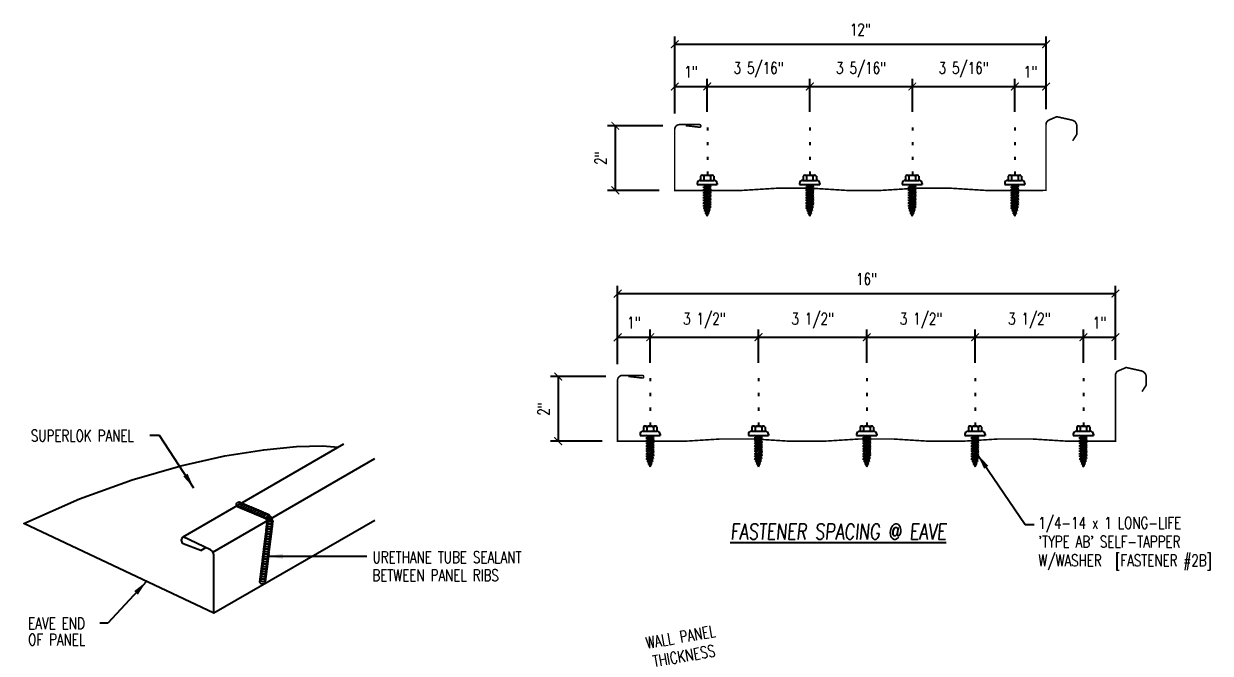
# Model space of a CAD drawing. Header units: inches. Extents: x 2.8 to 41.1, y 5.8 to 55.4.
# Drawn here: x 2.8 to 41.14, y 35.04 to 55.38 of the extents above; entities that cross this region are included whole.
import ezdxf

# ---------------------------------------------------------------- set-up
doc = ezdxf.new("R2010")
doc.units = ezdxf.units.IN
doc.header["$MEASUREMENT"] = 0
doc.linetypes.add('CENTER2', pattern=[1.125, 0.75, -0.125, 0.125, -0.125])
doc.linetypes.add('DOT2', pattern=[0.125, 0, -0.125])
for name, color, linetype in [('DIM', 2, 'Continuous'), ('FASTENER', 9, 'Continuous'), ('LABEL', 6, 'Continuous'), ('PANEL', 11, 'Continuous'), ('SEALANT', 253, 'CENTER2'), ('TEXT', 2, 'Continuous')]:
    doc.layers.add(name, color=color, linetype=linetype)
doc.styles.add('ROMAND', font='romand', dxfattribs={"height": 0.075})
doc.styles.add('TEXT', font='SIMPLEX', dxfattribs={"width": 0.75, "height": 6})
doc.styles.add('TEXT1', font='ROMANS.shx', dxfattribs={"width": 0.75, "height": 0.375})
doc.dimstyles.new('DETAIL', dxfattribs={"dimscale": 4, "dimtxt": 0.375, "dimasz": 0.0625, "dimexe": 0.0625, "dimexo": 0.125, "dimgap": 0.0625, "dimtad": 1, "dimdec": 4, "dimzin": 3, "dimdsep": 46, "dimlunit": 4, "dimtxsty": 'TEXT1', "dimblk": 'ARCHTICK', "dimcen": 0.0625, "dimclrd": 7, "dimclre": 7, "dimclrt": 2, "dimadec": 0, "dimazin": 0, "dimtfac": 0.59375, "dimtdec": 4, "dimtmove": 0, "dimatfit": 3, "dimfxl": 0, "dimfrac": 2, "dimtolj": 1, "dimtzin": 3, "dimarcsym": 0})
doc.dimstyles.new('DETAIL$7', dxfattribs={"dimscale": 4, "dimtxt": 6, "dimasz": 0.125, "dimexe": 0.0625, "dimexo": 0.125, "dimgap": 0.0625, "dimtad": 1, "dimdec": 5, "dimzin": 3, "dimdsep": 46, "dimlunit": 4, "dimtxsty": 'TEXT', "dimblk": 'ARCHTICK', "dimcen": 0.0625, "dimclrd": 7, "dimclre": 7, "dimclrt": 2, "dimadec": 0, "dimazin": 0, "dimtfac": 0.666667, "dimtdec": 5, "dimtmove": 0, "dimatfit": 3, "dimfxl": 0, "dimfrac": 2, "dimtolj": 1, "dimtzin": 3, "dimarcsym": 0})

# ---------------------------------------------------------------- blocks, each defined once
blk = doc.blocks.new('_ArchTick')
at = {"color": 0, "linetype": 'ByBlock', "const_width": 0.15}
blk.add_lwpolyline([(-0.5, -0.5), (0.5, 0.5)], dxfattribs=at)
blk = doc.blocks.new('FZ6')
at = {"layer": 'FASTENER'}
for p, q in [((-0.324, 0.071), (-0.324, 0.037)), ((-0.324, 0.037), (0.324, 0.037)), ((-0.224, 0.171), (0.215, 0.171)), ((-0.215, 0.305), (-0.215, 0.171)), ((-0.161, 0.337), (0.161, 0.337)), ((-0.129, 0.035), (-0.124, 0.037)), ((-0.096, 0.017), (-0.129, 0.035)), ((-0.129, -0.049), (0.096, 0.015)), ((-0.124, 0.037), (-0.08, 0.037)), ((-0.107, 0.305), (-0.107, 0.171)), ((-0.096, 0.017), (-0.025, 0.037)), ((-0.08, 0.037), (0.08, 0.037)), ((-0.08, 0.021), (-0.08, -0.035)), ((0.08, 0.037), (0.08, 0.011)), ((0.129, -0.003), (0.096, 0.015)), ((0.107, 0.305), (0.107, 0.171)), ((0.215, 0.305), (0.215, 0.171)), ((0.324, 0.071), (0.324, 0.037)), ((-0.096, -0.068), (-0.129, -0.049)), ((-0.129, -0.134), (0.096, -0.069)), ((-0.096, -0.152), (-0.129, -0.134)), ((-0.129, -0.218), (0.096, -0.154)), ((-0.096, -0.237), (-0.129, -0.218)), ((-0.129, -0.303), (0.096, -0.238)), ((-0.096, -0.321), (-0.129, -0.303)), ((-0.129, -0.387), (0.096, -0.323)), ((-0.096, -0.068), (0.129, -0.004)), ((-0.096, -0.152), (0.129, -0.088)), ((-0.096, -0.237), (0.129, -0.172)), ((-0.096, -0.321), (0.129, -0.257)), ((-0.096, -0.406), (0.129, -0.341)), ((-0.08, -0.063), (-0.08, -0.12)), ((-0.08, -0.148), (-0.08, -0.204)), ((-0.08, -0.232), (-0.08, -0.288)), ((-0.08, -0.317), (-0.08, -0.373)), ((0.08, -0.016), (0.08, -0.074)), ((0.08, -0.102), (0.08, -0.158)), ((0.08, -0.186), (0.08, -0.243)), ((0.08, -0.27), (0.08, -0.327)), ((0.08, -0.355), (0.08, -0.412)), ((0.129, -0.088), (0.096, -0.069)), ((0.129, -0.172), (0.096, -0.154)), ((0.129, -0.257), (0.096, -0.238)), ((0.129, -0.341), (0.096, -0.323)), ((-0.096, -0.406), (-0.129, -0.387)), ((-0.129, -0.471), (0.096, -0.407)), ((-0.096, -0.49), (-0.129, -0.471)), ((-0.129, -0.556), (0.096, -0.491)), ((-0.096, -0.575), (-0.129, -0.556)), ((-0.129, -0.64), (0.096, -0.576)), ((-0.096, -0.659), (-0.129, -0.64)), ((-0.121, -0.722), (0.092, -0.662)), ((-0.088, -0.741), (-0.121, -0.722)), ((-0.096, -0.49), (0.129, -0.426)), ((-0.096, -0.575), (0.129, -0.51)), ((-0.096, -0.659), (0.129, -0.595)), ((-0.095, -0.799), (0.071, -0.752)), ((-0.088, -0.741), (0.125, -0.68)), ((-0.08, -0.401), (-0.08, -0.457)), ((-0.08, -0.485), (-0.08, -0.542)), ((-0.08, -0.57), (-0.08, -0.626)), ((0.104, -0.771), (0.071, -0.752)), ((0.08, -0.44), (0.08, -0.496)), ((0.08, -0.524), (0.08, -0.58)), ((0.125, -0.68), (0.092, -0.662)), ((0.129, -0.426), (0.096, -0.407)), ((0.129, -0.51), (0.096, -0.491)), ((0.129, -0.595), (0.096, -0.576)), ((-0.061, -0.818), (-0.095, -0.799)), ((-0.063, -0.877), (0.034, -0.847)), ((-0.029, -0.895), (-0.063, -0.877)), ((-0.061, -0.818), (0.104, -0.771)), ((-0.029, -0.895), (0.068, -0.866)), ((0.068, -0.866), (0.034, -0.847))]:
    blk.add_line(p, q, dxfattribs=at)
for centre, radius, start, end in [((-0.224, 0.071), 0.1, 90, 180), ((-0.161, 0.274), 0.0628, 29.8754, 150.1246), ((0, 0.141), 0.196, 56.9974, 123.0026), ((0.161, 0.274), 0.0628, 29.8754, 150.1246), ((0.224, 0.071), 0.1, 0, 90), ((0.676, -0.642), 0.757, 180.9696, 185.1765), ((0.676, -0.642), 0.757, 187.255, 191.3837), ((-0.676, -0.642), 0.757, 351.6648, 356.0901), ((-0.676, -0.642), 0.757, 358.2537, 2.5109), ((0.676, -0.642), 0.757, 193.4363, 197.6723), ((0.676, -0.642), 0.757, 199.1495, 206.7351), ((-0.676, -0.642), 0.757, 333.2649, 342.2085), ((-0.676, -0.642), 0.757, 343.5473, 349.3968)]:
    blk.add_arc(centre, radius, start, end, dxfattribs=at)
blk = doc.blocks.new('FD-F2b')
at = {"layer": 'TEXT', "style": 'TEXT1', "width": 0.75}
for s, p in [('1/4-14 x 1 LONG-LIFE', (0.0047, -0.0408)), ("'TYPE AB' SELF-TAPPER", (0.0047, -0.1926)), ('W/WASHER', (0.0047, -0.3444)), ('[FASTENER #2B]', (0.6255, -0.3444))]:
    blk.add_text(s, height=0.09375, dxfattribs=at).set_placement(p)
blk.add_attdef('(QUANTITY)', (0.0047, -0.4962), '', height=0.0938, dxfattribs=at)
at = {"layer": 'TEXT', "style": 'TEXT1', "flags": 1}
for tag, p in [('Color', (0.0199, -0.7145)), ('Calc', (0.0199, -0.7145)), ('Opt1', (0.0199, -0.7145)), ('Opt2', (0.0199, -0.7145)), ('Opt3', (0.0199, -0.7145)), ('Description', (0.0199, -0.7145)), ('Multiple', (0.0199, -0.7145)), ('Part', (0.0199, -0.7145)), ('Spare1', (0.0199, -0.902)), ('Spare2', (0.0199, -0.902)), ('Spare3', (0.0199, -0.902)), ('Spare4', (0.0199, -0.902)), ('Spare5', (0.0199, -0.902)), ('Spare6', (0.0199, -0.902)), ('Spare7', (0.0199, -0.902)), ('Spare8', (0.0199, -0.902)), ('Spare9', (0.0199, -0.902)), ('Spare10', (0.0199, -0.902))]:
    blk.add_attdef(tag, p, '', height=0.0938, dxfattribs=at)
blk = doc.blocks.new('*D16')
at = {"layer": 'DEFPOINTS', "color": 0}
for p in [(23.047, 45.247), (21.993, 43.873), (23.047, 43.924)]:
    blk.add_point(p, dxfattribs=at)
at = {"layer": 'DIM', "color": 7, "lineweight": -2}
for p, q in [((21.993, 44.373), (21.993, 45.497)), ((21.993, 45.247), (23.047, 45.247)), ((23.047, 44.424), (23.047, 45.497))]:
    blk.add_line(p, q, dxfattribs=at)
at = {"layer": 'DIM', "color": 7, "lineweight": -2, "xscale": 0.25, "yscale": 0.25, "zscale": 0.25, "rotation": 180}
blk.add_blockref('_ArchTick', (21.993, 45.247), dxfattribs=at)
at = {"layer": 'DIM', "color": 7, "lineweight": -2, "xscale": 0.25, "yscale": 0.25, "zscale": 0.25}
blk.add_blockref('_ArchTick', (23.047, 45.247), dxfattribs=at)
at = {"layer": 'DIM', "color": 2, "insert": (22.52, 45.72), "char_height": 0.375, "attachment_point": 5, "style": 'TEXT1'}
blk.add_mtext('\\A1;1"', dxfattribs=at)
blk = doc.blocks.new('*D17')
at = {"layer": 'DEFPOINTS', "color": 0}
for p in [(22.111, 43.976), (20.073, 41.889), (21.991, 41.889)]:
    blk.add_point(p, dxfattribs=at)
at = {"layer": 'DIM', "color": 7, "lineweight": -2}
for p, q in [((21.611, 43.976), (19.823, 43.976)), ((20.073, 43.976), (20.073, 41.889)), ((21.491, 41.889), (19.823, 41.889))]:
    blk.add_line(p, q, dxfattribs=at)
at = {"layer": 'DIM', "color": 7, "lineweight": -2, "xscale": 0.25, "yscale": 0.25, "zscale": 0.25}
for p, rotation in [((20.073, 43.976), 90), ((20.073, 41.889), 270)]:
    blk.add_blockref('_ArchTick', p, dxfattribs=dict(at, rotation=rotation))
at = {"layer": 'DIM', "color": 2, "insert": (19.6, 42.932), "char_height": 0.375, "attachment_point": 5, "rotation": 90, "style": 'TEXT1'}
blk.add_mtext('\\A1;2"', dxfattribs=at)
blk = doc.blocks.new('*D18')
at = {"layer": 'DEFPOINTS', "color": 0}
for p in [(38.079, 45.247), (37.047, 43.924), (38.079, 44.018)]:
    blk.add_point(p, dxfattribs=at)
at = {"layer": 'DIM', "color": 7, "lineweight": -2}
for p, q in [((37.047, 44.424), (37.047, 45.497)), ((37.047, 45.247), (38.079, 45.247)), ((38.079, 44.518), (38.079, 45.497))]:
    blk.add_line(p, q, dxfattribs=at)
at = {"layer": 'DIM', "color": 7, "lineweight": -2, "xscale": 0.25, "yscale": 0.25, "zscale": 0.25, "rotation": 180}
blk.add_blockref('_ArchTick', (37.047, 45.247), dxfattribs=at)
at = {"layer": 'DIM', "color": 7, "lineweight": -2, "xscale": 0.25, "yscale": 0.25, "zscale": 0.25}
blk.add_blockref('_ArchTick', (38.079, 45.247), dxfattribs=at)
at = {"layer": 'DIM', "color": 2, "insert": (37.563, 45.72), "char_height": 0.375, "attachment_point": 5, "style": 'TEXT1'}
blk.add_mtext('\\A1;1"', dxfattribs=at)
blk = doc.blocks.new('*D21')
at = {"color": 7, "lineweight": -2}
for p, q in [((23.047, 44.424), (23.047, 45.497)), ((23.047, 45.247), (26.547, 45.247)), ((26.547, 44.424), (26.547, 45.497))]:
    blk.add_line(p, q, dxfattribs=at)
at = {"layer": 'DEFPOINTS', "color": 0}
for p in [(26.547, 45.247), (23.047, 43.924), (26.547, 43.924)]:
    blk.add_point(p, dxfattribs=at)
at = {"color": 7, "lineweight": -2, "xscale": 0.25, "yscale": 0.25, "zscale": 0.25, "rotation": 180}
blk.add_blockref('_ArchTick', (23.047, 45.247), dxfattribs=at)
at = {"color": 7, "lineweight": -2, "xscale": 0.25, "yscale": 0.25, "zscale": 0.25}
blk.add_blockref('_ArchTick', (26.547, 45.247), dxfattribs=at)
at = {"color": 2, "insert": (24.797, 45.782), "char_height": 0.375, "attachment_point": 5, "style": 'TEXT1'}
blk.add_mtext('\\A1;3 1/2"', dxfattribs=at)
blk = doc.blocks.new('*D22')
at = {"color": 7, "lineweight": -2}
for p, q in [((26.547, 44.424), (26.547, 45.497)), ((26.547, 45.247), (30.047, 45.247)), ((30.047, 44.424), (30.047, 45.497))]:
    blk.add_line(p, q, dxfattribs=at)
at = {"layer": 'DEFPOINTS', "color": 0}
for p in [(30.047, 45.247), (26.547, 43.924), (30.047, 43.924)]:
    blk.add_point(p, dxfattribs=at)
at = {"color": 7, "lineweight": -2, "xscale": 0.25, "yscale": 0.25, "zscale": 0.25, "rotation": 180}
blk.add_blockref('_ArchTick', (26.547, 45.247), dxfattribs=at)
at = {"color": 7, "lineweight": -2, "xscale": 0.25, "yscale": 0.25, "zscale": 0.25}
blk.add_blockref('_ArchTick', (30.047, 45.247), dxfattribs=at)
at = {"color": 2, "insert": (28.297, 45.782), "char_height": 0.375, "attachment_point": 5, "style": 'TEXT1'}
blk.add_mtext('\\A1;3 1/2"', dxfattribs=at)
blk = doc.blocks.new('*D23')
at = {"color": 7, "lineweight": -2}
for p, q in [((30.047, 44.424), (30.047, 45.497)), ((30.047, 45.247), (33.547, 45.247)), ((33.547, 44.424), (33.547, 45.497))]:
    blk.add_line(p, q, dxfattribs=at)
at = {"layer": 'DEFPOINTS', "color": 0}
for p in [(33.547, 45.247), (30.047, 43.924), (33.547, 43.924)]:
    blk.add_point(p, dxfattribs=at)
at = {"color": 7, "lineweight": -2, "xscale": 0.25, "yscale": 0.25, "zscale": 0.25, "rotation": 180}
blk.add_blockref('_ArchTick', (30.047, 45.247), dxfattribs=at)
at = {"color": 7, "lineweight": -2, "xscale": 0.25, "yscale": 0.25, "zscale": 0.25}
blk.add_blockref('_ArchTick', (33.547, 45.247), dxfattribs=at)
at = {"color": 2, "insert": (31.797, 45.782), "char_height": 0.375, "attachment_point": 5, "style": 'TEXT1'}
blk.add_mtext('\\A1;3 1/2"', dxfattribs=at)
blk = doc.blocks.new('*D24')
at = {"color": 7, "lineweight": -2}
for p, q in [((33.547, 44.424), (33.547, 45.497)), ((33.547, 45.247), (37.047, 45.247)), ((37.047, 44.424), (37.047, 45.497))]:
    blk.add_line(p, q, dxfattribs=at)
at = {"layer": 'DEFPOINTS', "color": 0}
for p in [(37.047, 45.247), (33.547, 43.924), (37.047, 43.924)]:
    blk.add_point(p, dxfattribs=at)
at = {"color": 7, "lineweight": -2, "xscale": 0.25, "yscale": 0.25, "zscale": 0.25, "rotation": 180}
blk.add_blockref('_ArchTick', (33.547, 45.247), dxfattribs=at)
at = {"color": 7, "lineweight": -2, "xscale": 0.25, "yscale": 0.25, "zscale": 0.25}
blk.add_blockref('_ArchTick', (37.047, 45.247), dxfattribs=at)
at = {"color": 2, "insert": (35.297, 45.782), "char_height": 0.375, "attachment_point": 5, "style": 'TEXT1'}
blk.add_mtext('\\A1;3 1/2"', dxfattribs=at)
blk = doc.blocks.new('LAY-LAB')
at = {"layer": 'LABEL', "color": 6, "style": 'ROMAND', "oblique": 5, "width": 0.75}
blk.add_attdef('LAY-LAB', (0.017, 0.036), '', height=0.188, dxfattribs=at)
blk = doc.blocks.new('*D19')
at = {"layer": 'DEFPOINTS', "color": 0}
for p in [(24.892, 53.349), (23.838, 51.976), (24.892, 52.027)]:
    blk.add_point(p, dxfattribs=at)
at = {"layer": 'DIM', "color": 7, "lineweight": -2}
for p, q in [((23.838, 52.476), (23.838, 53.599)), ((23.838, 53.349), (24.892, 53.349)), ((24.892, 52.527), (24.892, 53.599))]:
    blk.add_line(p, q, dxfattribs=at)
at = {"layer": 'DIM', "color": 7, "lineweight": -2, "xscale": 0.25, "yscale": 0.25, "zscale": 0.25, "rotation": 180}
blk.add_blockref('_ArchTick', (23.838, 53.349), dxfattribs=at)
at = {"layer": 'DIM', "color": 7, "lineweight": -2, "xscale": 0.25, "yscale": 0.25, "zscale": 0.25}
blk.add_blockref('_ArchTick', (24.892, 53.349), dxfattribs=at)
at = {"layer": 'DIM', "color": 2, "insert": (24.365, 53.823), "char_height": 0.375, "attachment_point": 5, "style": 'TEXT1'}
blk.add_mtext('\\A1;1"', dxfattribs=at)
blk = doc.blocks.new('*D20')
at = {"layer": 'DEFPOINTS', "color": 0}
for p in [(23.956, 52.079), (21.918, 49.992), (23.837, 49.992)]:
    blk.add_point(p, dxfattribs=at)
at = {"layer": 'DIM', "color": 7, "lineweight": -2}
for p, q in [((23.456, 52.079), (21.668, 52.079)), ((21.918, 52.079), (21.918, 49.992)), ((23.337, 49.992), (21.668, 49.992))]:
    blk.add_line(p, q, dxfattribs=at)
at = {"layer": 'DIM', "color": 7, "lineweight": -2, "xscale": 0.25, "yscale": 0.25, "zscale": 0.25}
for p, rotation in [((21.918, 52.079), 90), ((21.918, 49.992), 270)]:
    blk.add_blockref('_ArchTick', p, dxfattribs=dict(at, rotation=rotation))
at = {"layer": 'DIM', "color": 2, "insert": (21.445, 51.035), "char_height": 0.375, "attachment_point": 5, "rotation": 90, "style": 'TEXT1'}
blk.add_mtext('\\A1;2"', dxfattribs=at)
blk = doc.blocks.new('*D25')
at = {"color": 7, "lineweight": -2}
for p, q in [((24.892, 52.527), (24.892, 53.599)), ((24.892, 53.349), (28.205, 53.349)), ((28.205, 52.527), (28.205, 53.599))]:
    blk.add_line(p, q, dxfattribs=at)
at = {"layer": 'DEFPOINTS', "color": 0}
for p in [(28.205, 53.349), (24.892, 52.027), (28.205, 52.027)]:
    blk.add_point(p, dxfattribs=at)
at = {"color": 7, "lineweight": -2, "xscale": 0.25, "yscale": 0.25, "zscale": 0.25, "rotation": 180}
blk.add_blockref('_ArchTick', (24.892, 53.349), dxfattribs=at)
at = {"color": 7, "lineweight": -2, "xscale": 0.25, "yscale": 0.25, "zscale": 0.25}
blk.add_blockref('_ArchTick', (28.205, 53.349), dxfattribs=at)
at = {"color": 2, "insert": (26.549, 53.885), "char_height": 0.375, "attachment_point": 5, "style": 'TEXT1'}
blk.add_mtext('\\A1;3 5/16"', dxfattribs=at)
blk = doc.blocks.new('*D26')
at = {"color": 7, "lineweight": -2}
for p, q in [((28.205, 52.527), (28.205, 53.599)), ((28.205, 53.349), (31.517, 53.349)), ((31.517, 52.527), (31.517, 53.599))]:
    blk.add_line(p, q, dxfattribs=at)
at = {"layer": 'DEFPOINTS', "color": 0}
for p in [(31.517, 53.349), (28.205, 52.027), (31.517, 52.027)]:
    blk.add_point(p, dxfattribs=at)
at = {"color": 7, "lineweight": -2, "xscale": 0.25, "yscale": 0.25, "zscale": 0.25, "rotation": 180}
blk.add_blockref('_ArchTick', (28.205, 53.349), dxfattribs=at)
at = {"color": 7, "lineweight": -2, "xscale": 0.25, "yscale": 0.25, "zscale": 0.25}
blk.add_blockref('_ArchTick', (31.517, 53.349), dxfattribs=at)
at = {"color": 2, "insert": (29.861, 53.885), "char_height": 0.375, "attachment_point": 5, "style": 'TEXT1'}
blk.add_mtext('\\A1;3 5/16"', dxfattribs=at)
blk = doc.blocks.new('*D27')
at = {"color": 7, "lineweight": -2}
for p, q in [((31.517, 52.527), (31.517, 53.599)), ((31.517, 53.349), (34.83, 53.349)), ((34.83, 52.527), (34.83, 53.599))]:
    blk.add_line(p, q, dxfattribs=at)
at = {"layer": 'DEFPOINTS', "color": 0}
for p in [(34.83, 53.349), (31.517, 52.027), (34.83, 52.027)]:
    blk.add_point(p, dxfattribs=at)
at = {"color": 7, "lineweight": -2, "xscale": 0.25, "yscale": 0.25, "zscale": 0.25, "rotation": 180}
blk.add_blockref('_ArchTick', (31.517, 53.349), dxfattribs=at)
at = {"color": 7, "lineweight": -2, "xscale": 0.25, "yscale": 0.25, "zscale": 0.25}
blk.add_blockref('_ArchTick', (34.83, 53.349), dxfattribs=at)
at = {"color": 2, "insert": (33.174, 53.885), "char_height": 0.375, "attachment_point": 5, "style": 'TEXT1'}
blk.add_mtext('\\A1;3 5/16"', dxfattribs=at)
blk = doc.blocks.new('*D28')
at = {"color": 7, "lineweight": -2}
for p, q in [((34.83, 52.527), (34.83, 53.599)), ((34.83, 53.349), (35.837, 53.349)), ((35.837, 52.621), (35.837, 53.599))]:
    blk.add_line(p, q, dxfattribs=at)
at = {"layer": 'DEFPOINTS', "color": 0}
for p in [(35.837, 53.349), (34.83, 52.027), (35.837, 52.121)]:
    blk.add_point(p, dxfattribs=at)
at = {"color": 7, "lineweight": -2, "xscale": 0.25, "yscale": 0.25, "zscale": 0.25, "rotation": 180}
blk.add_blockref('_ArchTick', (34.83, 53.349), dxfattribs=at)
at = {"color": 7, "lineweight": -2, "xscale": 0.25, "yscale": 0.25, "zscale": 0.25}
blk.add_blockref('_ArchTick', (35.837, 53.349), dxfattribs=at)
at = {"color": 2, "insert": (35.333, 53.823), "char_height": 0.375, "attachment_point": 5, "style": 'TEXT1'}
blk.add_mtext('\\A1;1"', dxfattribs=at)

msp = doc.modelspace()

# ---------------------------------------------------------------- linework, layer by layer
at = {"color": 7}
for p, q in [((23.83808, 52.97632), (23.83808, 54.96576)), ((35.83681, 52.97632), (35.83681, 54.96576)), ((23.83808, 54.71576), (35.83681, 54.71576))]:
    msp.add_line(p, q, dxfattribs=at)
at = {"layer": 'DIM', "linetype": 'DOT2', "ltscale": 3}
for p, q in [((24.89245, 52.0265), (24.89245, 49.99204)), ((28.20495, 52.0265), (28.20495, 50.0622)), ((31.51745, 52.0265), (31.51745, 50.05495)), ((34.82995, 52.0265), (34.82995, 49.99204)), ((23.04712, 43.92357), (23.04712, 41.8891)), ((26.54712, 43.92357), (26.54712, 41.95134)), ((30.04712, 43.92357), (30.04712, 41.95927)), ((33.54712, 43.92357), (33.54712, 41.91355)), ((37.04712, 43.92357), (37.04712, 41.8891))]:
    msp.add_line(p, q, dxfattribs=at)
at = {"layer": 'DIM', "color": 7}
for p, q in [((21.99275, 44.37339), (21.99275, 46.90663)), ((38.0786, 44.51764), (38.0786, 46.90663)), ((21.99275, 46.65663), (38.0786, 46.65663))]:
    msp.add_line(p, q, dxfattribs=at)
at = {"layer": 'PANEL'}
for p, q in [((7.94956, 38.80053), (13.14571, 41.80053)), ((8.9146, 38.30812), (14.14571, 41.3283)), ((8.83279, 38.38345), (7.94956, 38.80053)), ((8.52288, 38.36121), (7.94956, 38.57412)), ((8.52288, 38.36121), (8.6835, 38.45394)), ((8.94956, 36.3283), (8.94956, 38.2065))]:
    msp.add_line(p, q, dxfattribs=at)
for points in [[(35.00131, 49.99204, 0.05, 0.05, 0), (33.87868, 49.99204, 0.05, 0.05, 0), (32.75605, 50.0622, 0.05, 0.05, 0), (31.63341, 50.0622, 0.05, 0.05, 0), (30.51078, 49.99204, 0.05, 0.05, 0), (29.38815, 49.99204, 0.05, 0.05, 0), (28.26552, 50.0622, 0.05, 0.05, 0), (27.14288, 50.0622, 0.05, 0.05, 0), (26.02025, 49.99204, 0.05, 0.05, 0), (24.70106, 49.99204, 0.05, 0.05, 0), (24.76618, 49.99203, 0.05, 0.05, 0), (24.5838, 49.99203, 0.05, 0.05, 0), (24.25978, 49.99203, 0.05, 0.05, 0), (23.83681, 49.99194, 0.05, 0.05, 0), (23.83681, 51.95893, 0.05253, 0.05253, -0.41421356), (23.9959, 52.11802, 0.05253, 0.05253, 0), (24.63884, 52.11802, 0.05253, 0.05253, -0.41421356), (24.68112, 52.07574, 0.05253, 0.05253, -0.41421356), (24.63884, 52.03347, 0.05253, 0.05253, 0), (24.18978, 52.08418, 0, 0, 0)], [(36.69686, 51.59438, 0.05253, 0.05253, 0), (36.83408, 51.80721, 0.05253, 0.05253, 0), (36.83408, 52.05871, 0.05253, 0.05253, 0.31402705), (36.69438, 52.2592, 0.05253, 0.05253, 0), (36.18311, 52.37298, 0.05253, 0.05253, 0), (35.91914, 52.25993, 0.05253, 0.05253, 0.27334467), (35.83681, 52.12058, 0.05, 0.05, 0), (35.83681, 49.99219, 0.05, 0.05, 0), (35.6295, 49.99204, 0.05, 0.05, 0), (34.28209, 49.99204, 0.05, 0.05, 0)], [(38.93864, 43.49145, 0.05253, 0.05253, 0), (39.07587, 43.70428, 0.05253, 0.05253, 0), (39.07587, 43.95578, 0.05253, 0.05253, 0.31402705), (38.93617, 44.15627, 0.05253, 0.05253, 0), (38.4249, 44.27005, 0.05253, 0.05253, 0), (38.16093, 44.157, 0.05253, 0.05253, 0.27334467), (38.0786, 44.01764, 0.05, 0.05, 0), (38.0786, 41.88926, 0.05, 0.05, 0), (37.87128, 41.8891, 0.05, 0.05, 0), (36.52388, 41.8891, 0.05, 0.05, 0), (35.40124, 41.95927, 0.05, 0.05, 0), (34.27861, 41.95927, 0.05, 0.05, 0), (33.15598, 41.8891, 0.05, 0.05, 0), (32.03335, 41.8891, 0.05, 0.05, 0), (30.91071, 41.95927, 0.05, 0.05, 0), (29.78808, 41.95927, 0.05, 0.05, 0), (28.66545, 41.8891, 0.05, 0.05, 0), (27.54282, 41.8891, 0.05, 0.05, 0), (26.42018, 41.95927, 0.05, 0.05, 0), (25.29755, 41.95927, 0.05, 0.05, 0), (24.17492, 41.8891, 0.05, 0.05, 0), (22.85573, 41.8891, 0.05, 0.05, 0), (22.92085, 41.8891, 0.05, 0.05, 0), (22.73847, 41.8891, 0.05, 0.05, 0), (22.41444, 41.8891, 0.05, 0.05, 0), (21.99148, 41.88901, 0.05, 0.05, 0), (21.99148, 43.85599, 0.05253, 0.05253, -0.41421356), (22.15057, 44.01509, 0.05253, 0.05253, 0), (22.79351, 44.01509, 0.05253, 0.05253, -0.41421356), (22.83578, 43.97281, 0.05253, 0.05253, -0.41421356), (22.79351, 43.93053, 0.05253, 0.05253, 0), (22.34445, 43.98125, 0, 0, 0)]]:
    msp.add_lwpolyline(points, format="xyseb", dxfattribs=at)
msp.add_lwpolyline([(14.14571, 39.3283), (8.94956, 36.3283), (2.80308, 39.23084), (4.60724, 40.02193), (6.30691, 40.63622), (7.87994, 41.0931), (9.30417, 41.41195), (10.55742, 41.61215), (11.61754, 41.71307), (12.46237, 41.7341), (12.97314, 41.70089)], dxfattribs=at)
for centre, radius, start, end in [((8.03939, 38.68733), 0.14451, 128.431894, 231.568106), ((8.72737, 38.18687), 0.22306, 5.047248, 61.797202)]:
    msp.add_arc(centre, radius, start, end, dxfattribs=at)
at = {"layer": 'SEALANT', "color": 9}
for centre in [(9.76134, 39.83772), (9.83628, 39.80618), (9.91121, 39.77464), (9.98615, 39.74309), (10.06109, 39.71155), (10.13603, 39.68001), (10.21097, 39.64846), (10.28591, 39.61692), (10.36084, 39.58538), (10.43578, 39.55383), (10.51072, 39.52229), (10.58566, 39.49074), (10.6606, 39.4592), (10.72957, 39.04967), (10.73554, 39.37857), (10.73946, 39.13037), (10.74935, 39.21107), (10.75924, 39.29177), (10.68013, 38.64615), (10.69002, 38.72685), (10.69991, 38.80756), (10.7098, 38.88826), (10.71968, 38.96896), (10.64058, 38.32334), (10.65047, 38.40404), (10.66035, 38.48474), (10.67024, 38.56545), (10.59114, 37.91982), (10.60103, 38.00053), (10.61091, 38.08123), (10.6208, 38.16193), (10.63069, 38.24264), (10.5417, 37.51631), (10.55158, 37.59701), (10.56147, 37.67771), (10.57136, 37.75842), (10.58125, 37.83912), (10.52192, 37.3549), (10.53181, 37.43561)]:
    msp.add_circle(centre, 0.08824, dxfattribs=at)

# ---------------------------------------------------------------- block references
at = {"color": 7, "xscale": 0.25, "yscale": 0.25, "zscale": 0.25, "rotation": 180}
msp.add_blockref('_ArchTick', (23.83808, 54.71576), dxfattribs=at)
at = {"color": 7, "xscale": 0.25, "yscale": 0.25, "zscale": 0.25}
msp.add_blockref('_ArchTick', (35.83681, 54.71576), dxfattribs=at)
at = {"layer": 'DIM', "color": 7, "xscale": 0.25, "yscale": 0.25, "zscale": 0.25, "rotation": 180}
msp.add_blockref('_ArchTick', (21.99275, 46.65663), dxfattribs=at)
at = {"layer": 'DIM', "color": 7, "xscale": 0.25, "yscale": 0.25, "zscale": 0.25}
msp.add_blockref('_ArchTick', (38.0786, 46.65663), dxfattribs=at)
at = {"layer": 'FASTENER'}
for p in [(24.8869, 50.14449), (28.1994, 50.14449), (31.5119, 50.14449), (34.8244, 50.14449), (23.04156, 42.04156), (26.54156, 42.04156), (30.04156, 42.04156), (33.54156, 42.04156), (37.04156, 42.04156)]:
    msp.add_blockref('FZ6', p, dxfattribs=at)
at = {"layer": 'LABEL', "xscale": 2.666666666666686, "yscale": 2.666666666666679, "zscale": 2.66666666666668}
msp.add_blockref('LAY-LAB', (25.59544, 38.62101), dxfattribs=at).add_auto_attribs({'LAY-LAB': '%%UFASTENER SPACING @ EAVE'})
at = {"layer": 'TEXT', "xscale": 4, "yscale": 4, "zscale": 4}
msp.add_blockref('FD-F2b', (35.56807, 39.22624), dxfattribs=at)

# ---------------------------------------------------------------- texts
at = {"color": 2, "insert": (29.83744, 55.18897), "char_height": 0.375, "attachment_point": 5, "style": 'TEXT1'}
msp.add_mtext('\\A1;12"', dxfattribs=at)
at = {"layer": 'DIM', "color": 2, "insert": (30.03567, 47.12985), "char_height": 0.375, "attachment_point": 5, "style": 'TEXT1'}
msp.add_mtext('\\A1;16"', dxfattribs=at)
at = {"layer": 'DIM', "color": 2, "insert": (24.08075, 35.25737), "char_height": 0.375, "attachment_point": 5, "rotation": 10, "style": 'TEXT1'}
msp.add_mtext('\\A1;{WALL PANEL}\\P{THICKNESS}', dxfattribs=at)
at = {"layer": 'TEXT', "style": 'TEXT1', "width": 0.75}
for s, p in [('SUPERLOK PANEL', (3.03351, 41.87868)), ('URETHANE TUBE SEALANT', (14.07417, 37.95288)), ('BETWEEN PANEL RIBS', (14.06799, 37.37114)), ('EAVE END ', (2.94617, 35.81531)), ('OF PANEL', (2.94617, 35.29121))]:
    msp.add_text(s, height=0.375, dxfattribs=at).set_placement(p)

# ---------------------------------------------------------------- dimensions: what is measured, and where the dimension line sits
for base, p1, p2, picture, middle in [((28.20495, 53.34949), (24.89245, 52.0265), (28.20495, 52.0265), '*D25', (26.5487, 53.88521)), ((31.51745, 53.34949), (28.20495, 52.0265), (31.51745, 52.0265), '*D26', (29.8612, 53.88521)), ((34.82995, 53.34949), (31.51745, 52.0265), (34.82995, 52.0265), '*D27', (33.1737, 53.88521)), ((35.83681, 53.34949), (34.82995, 52.0265), (35.83681, 52.12058), '*D28', (35.33338, 53.82271)), ((26.54712, 45.24656), (23.04712, 43.92357), (26.54712, 43.92357), '*D21', (24.79712, 45.78227)), ((30.04712, 45.24656), (26.54712, 43.92357), (30.04712, 43.92357), '*D22', (28.29712, 45.78227)), ((33.54712, 45.24656), (30.04712, 43.92357), (33.54712, 43.92357), '*D23', (31.79712, 45.78227)), ((37.04712, 45.24656), (33.54712, 43.92357), (37.04712, 43.92357), '*D24', (35.29712, 45.78227))]:
    dim = msp.add_linear_dim(base=base, p1=p1, p2=p2, dimstyle='DETAIL')
    dim.commit()
    dim.dimension.update_dxf_attribs({"geometry": picture, "text_midpoint": middle})
at = {"layer": 'DIM'}
for base, p1, p2, picture, middle in [((24.89245, 53.34949), (23.83808, 51.97632), (24.89245, 52.0265), '*D19', (24.36526, 53.82271)), ((23.04712, 45.24656), (21.99275, 43.87339), (23.04712, 43.92357), '*D16', (22.51993, 45.71977)), ((38.0786, 45.24656), (37.04712, 43.92357), (38.0786, 44.01764), '*D18', (37.56286, 45.71977))]:
    dim = msp.add_linear_dim(base=base, p1=p1, p2=p2, text='1"', dimstyle='DETAIL', override={"dimtxt": 0.375, "dimtmove": 0}, dxfattribs=at)
    dim.commit()
    dim.dimension.update_dxf_attribs({"geometry": picture, "text_midpoint": middle})
for base, p1, p2, picture, middle in [((21.91842, 49.99194), (23.9564, 52.07851), (23.83681, 49.99194), '*D20', (21.44521, 51.03523)), ((20.07309, 41.88901), (22.11106, 43.97558), (21.99148, 41.88901), '*D17', (19.59987, 42.9323))]:
    dim = msp.add_linear_dim(base=base, p1=p1, p2=p2, angle=90, text='2"', dimstyle='DETAIL', override={"dimtxt": 0.375, "dimtmove": 0}, dxfattribs=at)
    dim.commit()
    dim.dimension.update_dxf_attribs({"geometry": picture, "text_midpoint": middle})

# ---------------------------------------------------------------- leaders
msp.add_leader([(33.62172, 41.46109), (35.16531, 39.1995), (35.45698, 39.1995)], dimstyle='DETAIL$7')
at = {"layer": 'TEXT'}
for points in [[(8.30224, 40.37663), (7.19046, 42.072), (6.87714, 42.072)], [(10.68172, 38.17065), (13.31162, 38.17065), (13.88444, 38.17065)], [(6.77154, 37.35682), (5.52528, 36.0087), (5.26418, 36.0087)]]:
    msp.add_leader(points, dimstyle='DETAIL$7', dxfattribs=at)

doc.saveas('drawing.dxf')
